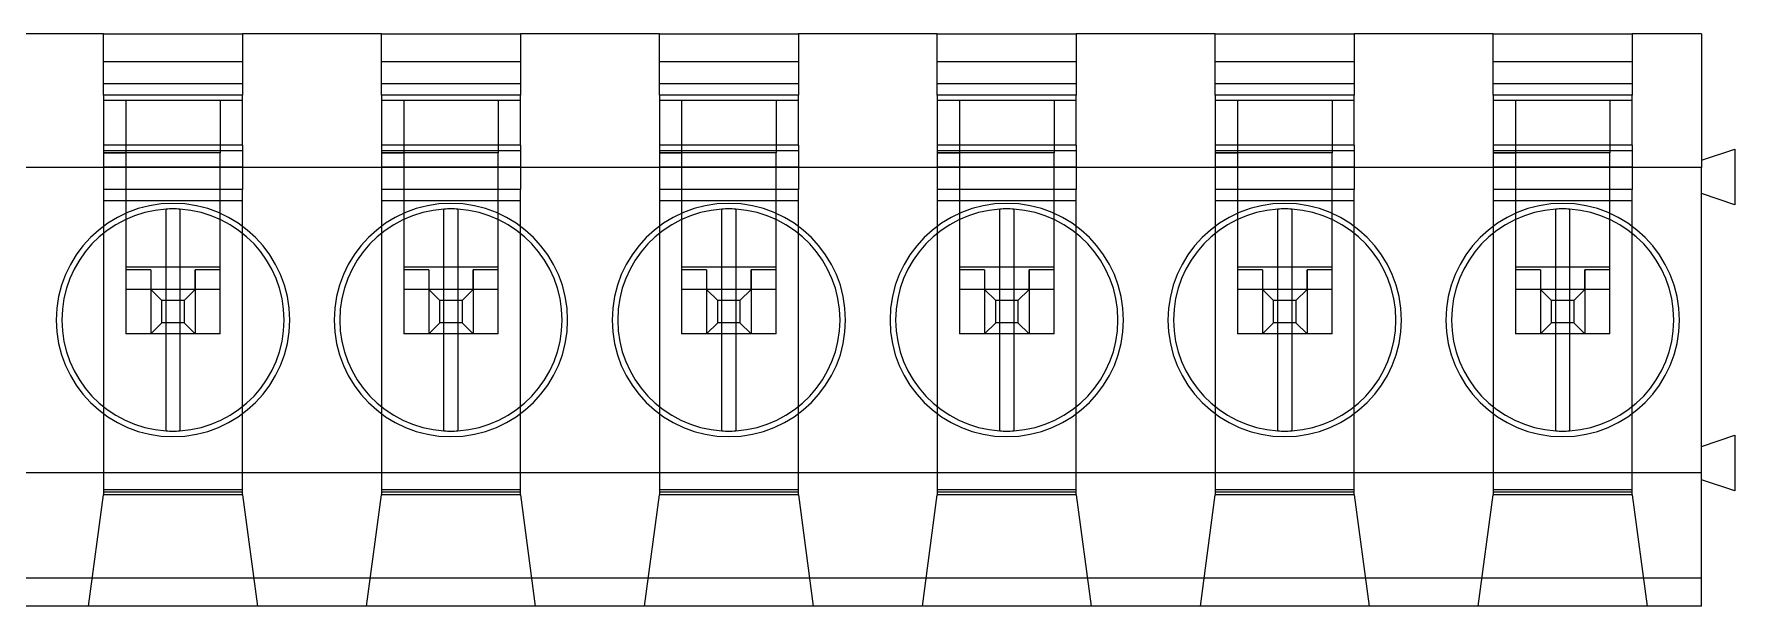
# Model space of a CAD drawing. Header units: millimetres. Extents: x 0 to 60.6, y -10.3 to 0.
# Drawn here: x 30 to 60.6, y -10.3 to 0 of the extents above; entities that cross this region are included whole.
import ezdxf

# ---------------------------------------------------------------- set-up
doc = ezdxf.new("R2010")
doc.units = ezdxf.units.MM
doc.layers.add('MAIN-1', color=7, linetype='Continuous')
doc.layers.add('MAIN-2', color=7, linetype='Continuous')

msp = doc.modelspace()

# ---------------------------------------------------------------- linework, layer by layer
at = {"layer": 'MAIN-1'}
for p, q in [((56.25, 0), (53.75, 0)), ((56.25, 0), (58.75, 0)), ((60, 0), (58.75, 0)), ((60, 0), (60, -2.404)), ((31.25, 0), (28.75, 0)), ((31.25, -1.1), (31.25, 0)), ((31.25, 0), (33.75, 0)), ((36.25, 0), (33.75, 0)), ((33.75, 0), (33.75, -1.1)), ((36.25, -1.1), (36.25, 0)), ((36.25, 0), (38.75, 0)), ((41.25, 0), (38.75, 0)), ((38.75, 0), (38.75, -1.1)), ((41.25, -1.1), (41.25, 0)), ((41.25, 0), (43.75, 0)), ((46.25, 0), (43.75, 0)), ((43.75, 0), (43.75, -1.1)), ((46.25, -1.1), (46.25, 0)), ((46.25, 0), (48.75, 0)), ((51.25, 0), (48.75, 0)), ((48.75, 0), (48.75, -1.1)), ((51.25, -1.1), (51.25, 0)), ((51.25, 0), (53.75, 0)), ((53.75, 0), (53.75, -1.1)), ((56.25, -1.1), (56.25, 0)), ((58.75, 0), (58.75, -1.1)), ((33.75, -0.5), (31.25, -0.5)), ((38.75, -0.5), (36.25, -0.5)), ((43.75, -0.5), (41.25, -0.5)), ((48.75, -0.5), (46.25, -0.5)), ((53.75, -0.5), (51.25, -0.5)), ((58.75, -0.5), (56.25, -0.5)), ((33.75, -0.9), (31.25, -0.9)), ((38.75, -0.9), (36.25, -0.9)), ((43.75, -0.9), (41.25, -0.9)), ((48.75, -0.9), (46.25, -0.9)), ((53.75, -0.9), (51.25, -0.9)), ((58.75, -0.9), (56.25, -0.9)), ((33.75, -1.1), (31.25, -1.1)), ((38.75, -1.1), (36.25, -1.1)), ((43.75, -1.1), (41.25, -1.1)), ((48.75, -1.1), (46.25, -1.1)), ((53.75, -1.1), (51.25, -1.1)), ((58.75, -1.1), (56.25, -1.1)), ((60, -2.275), (60.6, -2.075)), ((60.6, -2.075), (60.6, -3.075)), ((60, -2.404), (0, -2.404)), ((60, -7.904), (60, -2.404)), ((60.6, -3.075), (60, -2.875)), ((32.375, -7.146), (32.375, -3.154)), ((32.625, -3.154), (32.625, -7.146)), ((37.375, -7.146), (37.375, -3.154)), ((37.625, -3.154), (37.625, -7.146)), ((42.375, -7.146), (42.375, -3.154)), ((42.625, -3.154), (42.625, -7.146)), ((47.375, -7.146), (47.375, -3.154)), ((47.625, -3.154), (47.625, -7.146)), ((52.375, -7.146), (52.375, -3.154)), ((52.625, -3.154), (52.625, -7.146)), ((57.375, -7.146), (57.375, -3.154)), ((57.625, -3.154), (57.625, -7.146)), ((60, -7.425), (60.6, -7.225)), ((60.6, -7.225), (60.6, -8.225)), ((60, -7.904), (0, -7.904)), ((60, -9.8), (60, -7.904)), ((60.6, -8.225), (60, -8.025)), ((60, -9.8), (0, -9.8)), ((60, -10.3), (60, -9.8)), ((60, -10.3), (0, -10.3))]:
    msp.add_line(p, q, dxfattribs=at)
for centre, radius, start, end in [((32.5, -5.15), 2.1, 90, 270), ((32.5, -5.15), 2.1, 270, 90), ((37.5, -5.15), 2.1, 90, 270), ((37.5, -5.15), 2.1, 270, 90), ((42.5, -5.15), 2.1, 90, 270), ((42.5, -5.15), 2.1, 270, 90), ((47.5, -5.15), 2.1, 90, 270), ((47.5, -5.15), 2.1, 270, 90), ((52.5, -5.15), 2.1, 90, 270), ((52.5, -5.15), 2.1, 270, 90), ((57.5, -5.15), 2.1, 90, 270), ((57.5, -5.15), 2.1, 270, 90), ((32.5, -5.15), 2, 93.5833, 266.4167), ((32.5, -5.15), 2, 90, 93.5833), ((32.5, -5.15), 2, 86.4167, 90), ((32.5, -5.15), 2, 273.5833, 86.4167), ((37.5, -5.15), 2, 93.5833, 266.4167), ((37.5, -5.15), 2, 90, 93.5833), ((37.5, -5.15), 2, 86.4167, 90), ((37.5, -5.15), 2, 273.5833, 86.4167), ((42.5, -5.15), 2, 93.5833, 266.4167), ((42.5, -5.15), 2, 90, 93.5833), ((42.5, -5.15), 2, 86.4167, 90), ((42.5, -5.15), 2, 273.5833, 86.4167), ((47.5, -5.15), 2, 93.5833, 266.4167), ((47.5, -5.15), 2, 90, 93.5833), ((47.5, -5.15), 2, 86.4167, 90), ((47.5, -5.15), 2, 273.5833, 86.4167), ((52.5, -5.15), 2, 93.5833, 266.4167), ((52.5, -5.15), 2, 90, 93.5833), ((52.5, -5.15), 2, 86.4167, 90), ((52.5, -5.15), 2, 273.5833, 86.4167), ((57.5, -5.15), 2, 93.5833, 266.4167), ((57.5, -5.15), 2, 90, 93.5833), ((57.5, -5.15), 2, 86.4167, 90), ((57.5, -5.15), 2, 273.5833, 86.4167), ((32.5, -5.15), 2, 266.4167, 270), ((32.5, -5.15), 2, 270, 273.5833), ((37.5, -5.15), 2, 266.4167, 270), ((37.5, -5.15), 2, 270, 273.5833), ((42.5, -5.15), 2, 266.4167, 270), ((42.5, -5.15), 2, 270, 273.5833), ((47.5, -5.15), 2, 266.4167, 270), ((47.5, -5.15), 2, 270, 273.5833), ((52.5, -5.15), 2, 266.4167, 270), ((52.5, -5.15), 2, 270, 273.5833), ((57.5, -5.15), 2, 266.4167, 270), ((57.5, -5.15), 2, 270, 273.5833)]:
    msp.add_arc(centre, radius, start, end, dxfattribs=at)
at = {"layer": 'MAIN-2'}
for p, q in [((56.25, 0), (56.25, 0)), ((58.75, 0), (58.75, 0)), ((60, 0), (60, 0)), ((31.25, 0), (31.25, 0)), ((33.75, 0), (33.75, 0)), ((36.25, 0), (36.25, 0)), ((38.75, 0), (38.75, 0)), ((41.25, 0), (41.25, 0)), ((43.75, 0), (43.75, 0)), ((46.25, 0), (46.25, 0)), ((48.75, 0), (48.75, 0)), ((51.25, 0), (51.25, 0)), ((53.75, 0), (53.75, 0)), ((31.25, -0.5), (31.25, -0.5)), ((31.25, -0.5), (31.25, -0.5)), ((33.75, -0.5), (33.75, -0.5)), ((33.75, -0.5), (33.75, -0.5)), ((36.25, -0.5), (36.25, -0.5)), ((36.25, -0.5), (36.25, -0.5)), ((38.75, -0.5), (38.75, -0.5)), ((38.75, -0.5), (38.75, -0.5)), ((41.25, -0.5), (41.25, -0.5)), ((41.25, -0.5), (41.25, -0.5)), ((43.75, -0.5), (43.75, -0.5)), ((43.75, -0.5), (43.75, -0.5)), ((46.25, -0.5), (46.25, -0.5)), ((46.25, -0.5), (46.25, -0.5)), ((48.75, -0.5), (48.75, -0.5)), ((48.75, -0.5), (48.75, -0.5)), ((51.25, -0.5), (51.25, -0.5)), ((51.25, -0.5), (51.25, -0.5)), ((53.75, -0.5), (53.75, -0.5)), ((53.75, -0.5), (53.75, -0.5)), ((56.25, -0.5), (56.25, -0.5)), ((56.25, -0.5), (56.25, -0.5)), ((58.75, -0.5), (58.75, -0.5)), ((58.75, -0.5), (58.75, -0.5)), ((31.25, -0.9), (31.25, -0.9)), ((33.75, -0.9), (33.75, -0.9)), ((36.25, -0.9), (36.25, -0.9)), ((38.75, -0.9), (38.75, -0.9)), ((41.25, -0.9), (41.25, -0.9)), ((43.75, -0.9), (43.75, -0.9)), ((46.25, -0.9), (46.25, -0.9)), ((48.75, -0.9), (48.75, -0.9)), ((51.25, -0.9), (51.25, -0.9)), ((53.75, -0.9), (53.75, -0.9)), ((56.25, -0.9), (56.25, -0.9)), ((58.75, -0.9), (58.75, -0.9)), ((31.25, -1.1), (31.25, -1.1)), ((31.25, -1.1), (31.25, -1.1)), ((31.25, -1.1), (31.25, -2)), ((33.75, -1.2), (31.25, -1.2)), ((31.25, -1.2), (31.25, -1.2)), ((31.25, -1.2), (31.25, -1.2)), ((31.65, -1.2), (31.65, -2.138)), ((31.65, -1.2), (31.65, -1.2)), ((33.351, -1.2), (33.351, -2.138)), ((33.351, -1.2), (33.351, -1.2)), ((33.75, -1.1), (33.75, -1.1)), ((33.75, -1.1), (33.75, -1.1)), ((33.75, -2), (33.75, -1.1)), ((33.75, -1.2), (33.75, -1.2)), ((33.75, -1.2), (33.75, -1.2)), ((36.25, -1.1), (36.25, -1.1)), ((36.25, -1.1), (36.25, -1.1)), ((36.25, -1.1), (36.25, -2)), ((38.75, -1.2), (36.25, -1.2)), ((36.25, -1.2), (36.25, -1.2)), ((36.25, -1.2), (36.25, -1.2)), ((36.65, -1.2), (36.65, -2.138)), ((36.65, -1.2), (36.65, -1.2)), ((38.351, -1.2), (38.351, -2.138)), ((38.351, -1.2), (38.351, -1.2)), ((38.75, -1.1), (38.75, -1.1)), ((38.75, -1.1), (38.75, -1.1)), ((38.75, -2), (38.75, -1.1)), ((38.75, -1.2), (38.75, -1.2)), ((38.75, -1.2), (38.75, -1.2)), ((41.25, -1.1), (41.25, -1.1)), ((41.25, -1.1), (41.25, -1.1)), ((41.25, -1.1), (41.25, -2)), ((43.75, -1.2), (41.25, -1.2)), ((41.25, -1.2), (41.25, -1.2)), ((41.25, -1.2), (41.25, -1.2)), ((41.65, -1.2), (41.65, -2.138)), ((41.65, -1.2), (41.65, -1.2)), ((43.351, -1.2), (43.351, -2.138)), ((43.351, -1.2), (43.351, -1.2)), ((43.75, -1.1), (43.75, -1.1)), ((43.75, -1.1), (43.75, -1.1)), ((43.75, -2), (43.75, -1.1)), ((43.75, -1.2), (43.75, -1.2)), ((43.75, -1.2), (43.75, -1.2)), ((46.25, -1.1), (46.25, -1.1)), ((46.25, -1.1), (46.25, -1.1)), ((46.25, -1.1), (46.25, -2)), ((48.75, -1.2), (46.25, -1.2)), ((46.25, -1.2), (46.25, -1.2)), ((46.25, -1.2), (46.25, -1.2)), ((46.65, -1.2), (46.65, -2.138)), ((46.65, -1.2), (46.65, -1.2)), ((48.351, -1.2), (48.351, -2.138)), ((48.351, -1.2), (48.351, -1.2)), ((48.75, -1.1), (48.75, -1.1)), ((48.75, -1.1), (48.75, -1.1)), ((48.75, -2), (48.75, -1.1)), ((48.75, -1.2), (48.75, -1.2)), ((48.75, -1.2), (48.75, -1.2)), ((51.25, -1.1), (51.25, -1.1)), ((51.25, -1.1), (51.25, -1.1)), ((51.25, -1.1), (51.25, -2)), ((53.75, -1.2), (51.25, -1.2)), ((51.25, -1.2), (51.25, -1.2)), ((51.25, -1.2), (51.25, -1.2)), ((51.65, -1.2), (51.65, -2.138)), ((51.65, -1.2), (51.65, -1.2)), ((53.351, -1.2), (53.351, -2.138)), ((53.351, -1.2), (53.351, -1.2)), ((53.75, -1.1), (53.75, -1.1)), ((53.75, -1.1), (53.75, -1.1)), ((53.75, -2), (53.75, -1.1)), ((53.75, -1.2), (53.75, -1.2)), ((53.75, -1.2), (53.75, -1.2)), ((56.25, -1.1), (56.25, -1.1)), ((56.25, -1.1), (56.25, -1.1)), ((56.25, -1.1), (56.25, -2)), ((58.75, -1.2), (56.25, -1.2)), ((56.25, -1.2), (56.25, -1.2)), ((56.25, -1.2), (56.25, -1.2)), ((56.65, -1.2), (56.65, -2.138)), ((56.65, -1.2), (56.65, -1.2)), ((58.351, -1.2), (58.351, -2.138)), ((58.351, -1.2), (58.351, -1.2)), ((58.75, -1.1), (58.75, -1.1)), ((58.75, -1.1), (58.75, -1.1)), ((58.75, -2), (58.75, -1.1)), ((58.75, -1.2), (58.75, -1.2)), ((58.75, -1.2), (58.75, -1.2)), ((31.25, -2), (31.25, -2)), ((33.75, -2), (31.25, -2)), ((31.25, -2), (31.25, -2)), ((31.25, -2), (31.25, -2.8)), ((33.75, -2), (31.25, -2)), ((31.25, -2.1), (33.75, -2.1)), ((31.25, -2.1), (31.25, -2.1)), ((33.351, -2.138), (31.25, -2.138)), ((31.25, -2.138), (31.65, -2.138)), ((33.351, -2), (31.65, -2)), ((31.65, -2.138), (31.65, -2.4)), ((33.351, -2.4), (33.351, -2.138)), ((33.75, -2), (33.75, -2)), ((33.75, -2), (33.75, -2)), ((33.75, -2), (33.75, -2.8)), ((33.75, -2.1), (33.75, -2.1)), ((36.25, -2), (36.25, -2)), ((38.75, -2), (36.25, -2)), ((36.25, -2), (36.25, -2)), ((36.25, -2), (36.25, -2.8)), ((38.75, -2), (36.25, -2)), ((36.25, -2.1), (38.75, -2.1)), ((36.25, -2.1), (36.25, -2.1)), ((38.351, -2.138), (36.25, -2.138)), ((36.25, -2.138), (36.65, -2.138)), ((38.351, -2), (36.65, -2)), ((36.65, -2.138), (36.65, -2.4)), ((38.351, -2.4), (38.351, -2.138)), ((38.75, -2), (38.75, -2)), ((38.75, -2), (38.75, -2)), ((38.75, -2), (38.75, -2.8)), ((38.75, -2.1), (38.75, -2.1)), ((41.25, -2), (41.25, -2)), ((43.75, -2), (41.25, -2)), ((41.25, -2), (41.25, -2)), ((41.25, -2), (41.25, -2.8)), ((43.75, -2), (41.25, -2)), ((41.25, -2.1), (43.75, -2.1)), ((41.25, -2.1), (41.25, -2.1)), ((43.351, -2.138), (41.25, -2.138)), ((41.25, -2.138), (41.65, -2.138)), ((43.351, -2), (41.65, -2)), ((41.65, -2.138), (41.65, -2.4)), ((43.351, -2.4), (43.351, -2.138)), ((43.75, -2), (43.75, -2)), ((43.75, -2), (43.75, -2)), ((43.75, -2), (43.75, -2.8)), ((43.75, -2.1), (43.75, -2.1)), ((46.25, -2), (46.25, -2)), ((48.75, -2), (46.25, -2)), ((46.25, -2), (46.25, -2)), ((46.25, -2), (46.25, -2.8)), ((48.75, -2), (46.25, -2)), ((46.25, -2.1), (48.75, -2.1)), ((46.25, -2.1), (46.25, -2.1)), ((48.351, -2.138), (46.25, -2.138)), ((46.25, -2.138), (46.65, -2.138)), ((48.351, -2), (46.65, -2)), ((46.65, -2.138), (46.65, -2.4)), ((48.351, -2.4), (48.351, -2.138)), ((48.75, -2), (48.75, -2)), ((48.75, -2), (48.75, -2)), ((48.75, -2), (48.75, -2.8)), ((48.75, -2.1), (48.75, -2.1)), ((51.25, -2), (51.25, -2)), ((53.75, -2), (51.25, -2)), ((51.25, -2), (51.25, -2)), ((51.25, -2), (51.25, -2.8)), ((53.75, -2), (51.25, -2)), ((51.25, -2.1), (53.75, -2.1)), ((51.25, -2.1), (51.25, -2.1)), ((53.351, -2.138), (51.25, -2.138)), ((51.25, -2.138), (51.65, -2.138)), ((53.351, -2), (51.65, -2)), ((51.65, -2.138), (51.65, -2.4)), ((53.351, -2.4), (53.351, -2.138)), ((53.75, -2), (53.75, -2)), ((53.75, -2), (53.75, -2)), ((53.75, -2), (53.75, -2.8)), ((53.75, -2.1), (53.75, -2.1)), ((56.25, -2), (56.25, -2)), ((58.75, -2), (56.25, -2)), ((56.25, -2), (56.25, -2)), ((56.25, -2), (56.25, -2.8)), ((58.75, -2), (56.25, -2)), ((56.25, -2.1), (58.75, -2.1)), ((56.25, -2.1), (56.25, -2.1)), ((58.351, -2.138), (56.25, -2.138)), ((56.25, -2.138), (56.65, -2.138)), ((58.351, -2), (56.65, -2)), ((56.65, -2.138), (56.65, -2.4)), ((58.351, -2.4), (58.351, -2.138)), ((58.75, -2), (58.75, -2)), ((58.75, -2), (58.75, -2)), ((58.75, -2), (58.75, -2.8)), ((58.75, -2.1), (58.75, -2.1)), ((60.6, -2.075), (60.6, -2.075)), ((33.75, -2.4), (31.25, -2.4)), ((33.351, -2.4), (31.65, -2.4)), ((31.65, -2.4), (31.65, -4.6)), ((33.351, -4.6), (33.351, -2.4)), ((38.75, -2.4), (36.25, -2.4)), ((38.351, -2.4), (36.65, -2.4)), ((36.65, -2.4), (36.65, -4.6)), ((38.351, -4.6), (38.351, -2.4)), ((43.75, -2.4), (41.25, -2.4)), ((43.351, -2.4), (41.65, -2.4)), ((41.65, -2.4), (41.65, -4.6)), ((43.351, -4.6), (43.351, -2.4)), ((48.75, -2.4), (46.25, -2.4)), ((48.351, -2.4), (46.65, -2.4)), ((46.65, -2.4), (46.65, -4.6)), ((48.351, -4.6), (48.351, -2.4)), ((53.75, -2.4), (51.25, -2.4)), ((53.351, -2.4), (51.65, -2.4)), ((51.65, -2.4), (51.65, -4.6)), ((53.351, -4.6), (53.351, -2.4)), ((58.75, -2.4), (56.25, -2.4)), ((58.351, -2.4), (56.65, -2.4)), ((56.65, -2.4), (56.65, -4.6)), ((58.351, -4.6), (58.351, -2.4)), ((60, -2.275), (60, -2.275)), ((31.25, -2.8), (31.25, -2.8)), ((31.25, -2.8), (31.25, -8.3)), ((33.75, -2.8), (31.25, -2.8)), ((31.25, -3), (33.75, -3)), ((31.25, -3), (31.25, -3)), ((32.5, -3.05), (32.5, -3.05)), ((33.75, -2.8), (33.75, -2.8)), ((33.75, -8.3), (33.75, -2.8)), ((33.75, -3), (33.75, -3)), ((36.25, -2.8), (36.25, -2.8)), ((36.25, -2.8), (36.25, -8.3)), ((38.75, -2.8), (36.25, -2.8)), ((36.25, -3), (38.75, -3)), ((36.25, -3), (36.25, -3)), ((37.5, -3.05), (37.5, -3.05)), ((38.75, -2.8), (38.75, -2.8)), ((38.75, -8.3), (38.75, -2.8)), ((38.75, -3), (38.75, -3)), ((41.25, -2.8), (41.25, -2.8)), ((41.25, -2.8), (41.25, -8.3)), ((43.75, -2.8), (41.25, -2.8)), ((41.25, -3), (43.75, -3)), ((41.25, -3), (41.25, -3)), ((42.5, -3.05), (42.5, -3.05)), ((43.75, -2.8), (43.75, -2.8)), ((43.75, -8.3), (43.75, -2.8)), ((43.75, -3), (43.75, -3)), ((46.25, -2.8), (46.25, -2.8)), ((46.25, -2.8), (46.25, -8.3)), ((48.75, -2.8), (46.25, -2.8)), ((46.25, -3), (48.75, -3)), ((46.25, -3), (46.25, -3)), ((47.5, -3.05), (47.5, -3.05)), ((48.75, -2.8), (48.75, -2.8)), ((48.75, -8.3), (48.75, -2.8)), ((48.75, -3), (48.75, -3)), ((51.25, -2.8), (51.25, -2.8)), ((51.25, -2.8), (51.25, -8.3)), ((53.75, -2.8), (51.25, -2.8)), ((51.25, -3), (53.75, -3)), ((51.25, -3), (51.25, -3)), ((52.5, -3.05), (52.5, -3.05)), ((53.75, -2.8), (53.75, -2.8)), ((53.75, -8.3), (53.75, -2.8)), ((53.75, -3), (53.75, -3)), ((56.25, -2.8), (56.25, -2.8)), ((56.25, -2.8), (56.25, -8.3)), ((58.75, -2.8), (56.25, -2.8)), ((56.25, -3), (58.75, -3)), ((56.25, -3), (56.25, -3)), ((57.5, -3.05), (57.5, -3.05)), ((58.75, -2.8), (58.75, -2.8)), ((58.75, -8.3), (58.75, -2.8)), ((58.75, -3), (58.75, -3)), ((60, -2.875), (60, -2.875)), ((32.375, -3.154), (32.375, -3.154)), ((32.5, -3.15), (32.5, -3.15)), ((32.625, -3.154), (32.625, -3.154)), ((37.375, -3.154), (37.375, -3.154)), ((37.5, -3.15), (37.5, -3.15)), ((37.625, -3.154), (37.625, -3.154)), ((42.375, -3.154), (42.375, -3.154)), ((42.5, -3.15), (42.5, -3.15)), ((42.625, -3.154), (42.625, -3.154)), ((47.375, -3.154), (47.375, -3.154)), ((47.5, -3.15), (47.5, -3.15)), ((47.625, -3.154), (47.625, -3.154)), ((52.375, -3.154), (52.375, -3.154)), ((52.5, -3.15), (52.5, -3.15)), ((52.625, -3.154), (52.625, -3.154)), ((57.375, -3.154), (57.375, -3.154)), ((57.5, -3.15), (57.5, -3.15)), ((57.625, -3.154), (57.625, -3.154)), ((60.6, -3.075), (60.6, -3.075)), ((33.351, -4.2), (31.65, -4.2)), ((32.1, -4.245), (31.65, -4.246)), ((32.1, -4.245), (32.1, -5.4)), ((32.901, -4.245), (32.901, -5.4)), ((33.351, -4.246), (32.901, -4.245)), ((38.351, -4.2), (36.65, -4.2)), ((37.1, -4.245), (36.65, -4.246)), ((37.1, -4.245), (37.1, -5.4)), ((37.901, -4.245), (37.901, -5.4)), ((38.351, -4.246), (37.901, -4.245)), ((43.351, -4.2), (41.65, -4.2)), ((42.1, -4.245), (41.65, -4.246)), ((42.1, -4.245), (42.1, -5.4)), ((42.901, -4.245), (42.901, -5.4)), ((43.351, -4.246), (42.901, -4.245)), ((48.351, -4.2), (46.65, -4.2)), ((47.1, -4.245), (46.65, -4.246)), ((47.1, -4.245), (47.1, -5.4)), ((47.901, -4.245), (47.901, -5.4)), ((48.351, -4.246), (47.901, -4.245)), ((53.351, -4.2), (51.65, -4.2)), ((52.1, -4.245), (51.65, -4.246)), ((52.1, -4.245), (52.1, -5.4)), ((52.901, -4.245), (52.901, -5.4)), ((53.351, -4.246), (52.901, -4.245)), ((58.351, -4.2), (56.65, -4.2)), ((57.1, -4.245), (56.65, -4.246)), ((57.1, -4.245), (57.1, -5.4)), ((57.901, -4.245), (57.901, -5.4)), ((58.351, -4.246), (57.901, -4.245)), ((31.65, -4.6), (31.65, -5.4)), ((33.351, -4.6), (31.65, -4.6)), ((32.1, -4.601), (32.1, -4.6)), ((32.901, -4.6), (32.1, -4.6)), ((32.1, -4.601), (32.1, -5.399)), ((32.301, -4.8), (32.1, -4.601)), ((32.301, -5.2), (32.301, -4.8)), ((32.7, -4.8), (32.301, -4.8)), ((32.901, -4.6), (32.7, -4.8)), ((32.7, -4.8), (32.7, -5.2)), ((32.901, -4.6), (32.901, -5.4)), ((32.901, -4.6), (32.901, -4.6)), ((33.351, -5.4), (33.351, -4.6)), ((36.65, -4.6), (36.65, -5.4)), ((38.351, -4.6), (36.65, -4.6)), ((37.1, -4.601), (37.1, -4.6)), ((37.901, -4.6), (37.1, -4.6)), ((37.1, -4.601), (37.1, -5.399)), ((37.301, -4.8), (37.1, -4.601)), ((37.301, -5.2), (37.301, -4.8)), ((37.7, -4.8), (37.301, -4.8)), ((37.901, -4.6), (37.7, -4.8)), ((37.7, -4.8), (37.7, -5.2)), ((37.901, -4.6), (37.901, -5.4)), ((37.901, -4.6), (37.901, -4.6)), ((38.351, -5.4), (38.351, -4.6)), ((41.65, -4.6), (41.65, -5.4)), ((43.351, -4.6), (41.65, -4.6)), ((42.1, -4.601), (42.1, -4.6)), ((42.901, -4.6), (42.1, -4.6)), ((42.1, -4.601), (42.1, -5.399)), ((42.301, -4.8), (42.1, -4.601)), ((42.301, -5.2), (42.301, -4.8)), ((42.7, -4.8), (42.301, -4.8)), ((42.901, -4.6), (42.7, -4.8)), ((42.7, -4.8), (42.7, -5.2)), ((42.901, -4.6), (42.901, -5.4)), ((42.901, -4.6), (42.901, -4.6)), ((43.351, -5.4), (43.351, -4.6)), ((46.65, -4.6), (46.65, -5.4)), ((48.351, -4.6), (46.65, -4.6)), ((47.1, -4.601), (47.1, -4.6)), ((47.901, -4.6), (47.1, -4.6)), ((47.1, -4.601), (47.1, -5.399)), ((47.301, -4.8), (47.1, -4.601)), ((47.301, -5.2), (47.301, -4.8)), ((47.7, -4.8), (47.301, -4.8)), ((47.901, -4.6), (47.7, -4.8)), ((47.7, -4.8), (47.7, -5.2)), ((47.901, -4.6), (47.901, -5.4)), ((47.901, -4.6), (47.901, -4.6)), ((48.351, -5.4), (48.351, -4.6)), ((51.65, -4.6), (51.65, -5.4)), ((53.351, -4.6), (51.65, -4.6)), ((52.1, -4.601), (52.1, -4.6)), ((52.901, -4.6), (52.1, -4.6)), ((52.1, -4.601), (52.1, -5.399)), ((52.301, -4.8), (52.1, -4.601)), ((52.301, -5.2), (52.301, -4.8)), ((52.7, -4.8), (52.301, -4.8)), ((52.901, -4.6), (52.7, -4.8)), ((52.7, -4.8), (52.7, -5.2)), ((52.901, -4.6), (52.901, -5.4)), ((52.901, -4.6), (52.901, -4.6)), ((53.351, -5.4), (53.351, -4.6)), ((56.65, -4.6), (56.65, -5.4)), ((58.351, -4.6), (56.65, -4.6)), ((57.1, -4.601), (57.1, -4.6)), ((57.901, -4.6), (57.1, -4.6)), ((57.1, -4.601), (57.1, -5.399)), ((57.301, -4.8), (57.1, -4.601)), ((57.301, -5.2), (57.301, -4.8)), ((57.7, -4.8), (57.301, -4.8)), ((57.901, -4.6), (57.7, -4.8)), ((57.7, -4.8), (57.7, -5.2)), ((57.901, -4.6), (57.901, -5.4)), ((57.901, -4.6), (57.901, -4.6)), ((58.351, -5.4), (58.351, -4.6)), ((32.1, -5.399), (32.301, -5.2)), ((32.7, -5.2), (32.301, -5.2)), ((32.7, -5.2), (32.901, -5.4)), ((37.1, -5.399), (37.301, -5.2)), ((37.7, -5.2), (37.301, -5.2)), ((37.7, -5.2), (37.901, -5.4)), ((42.1, -5.399), (42.301, -5.2)), ((42.7, -5.2), (42.301, -5.2)), ((42.7, -5.2), (42.901, -5.4)), ((47.1, -5.399), (47.301, -5.2)), ((47.7, -5.2), (47.301, -5.2)), ((47.7, -5.2), (47.901, -5.4)), ((52.1, -5.399), (52.301, -5.2)), ((52.7, -5.2), (52.301, -5.2)), ((52.7, -5.2), (52.901, -5.4)), ((57.1, -5.399), (57.301, -5.2)), ((57.7, -5.2), (57.301, -5.2)), ((57.7, -5.2), (57.901, -5.4)), ((31.65, -5.4), (31.65, -5.4)), ((33.351, -5.4), (31.65, -5.4)), ((32.1, -5.4), (32.1, -5.399)), ((32.901, -5.4), (32.901, -5.4)), ((33.351, -5.4), (33.351, -5.4)), ((36.65, -5.4), (36.65, -5.4)), ((38.351, -5.4), (36.65, -5.4)), ((37.1, -5.4), (37.1, -5.399)), ((37.901, -5.4), (37.901, -5.4)), ((38.351, -5.4), (38.351, -5.4)), ((41.65, -5.4), (41.65, -5.4)), ((43.351, -5.4), (41.65, -5.4)), ((42.1, -5.4), (42.1, -5.399)), ((42.901, -5.4), (42.901, -5.4)), ((43.351, -5.4), (43.351, -5.4)), ((46.65, -5.4), (46.65, -5.4)), ((48.351, -5.4), (46.65, -5.4)), ((47.1, -5.4), (47.1, -5.399)), ((47.901, -5.4), (47.901, -5.4)), ((48.351, -5.4), (48.351, -5.4)), ((51.65, -5.4), (51.65, -5.4)), ((53.351, -5.4), (51.65, -5.4)), ((52.1, -5.4), (52.1, -5.399)), ((52.901, -5.4), (52.901, -5.4)), ((53.351, -5.4), (53.351, -5.4)), ((56.65, -5.4), (56.65, -5.4)), ((58.351, -5.4), (56.65, -5.4)), ((57.1, -5.4), (57.1, -5.399)), ((57.901, -5.4), (57.901, -5.4)), ((58.351, -5.4), (58.351, -5.4)), ((32.375, -7.146), (32.375, -7.146)), ((32.5, -7.15), (32.5, -7.15)), ((32.5, -7.25), (32.5, -7.25)), ((32.625, -7.146), (32.625, -7.146)), ((37.375, -7.146), (37.375, -7.146)), ((37.5, -7.15), (37.5, -7.15)), ((37.5, -7.25), (37.5, -7.25)), ((37.625, -7.146), (37.625, -7.146)), ((42.375, -7.146), (42.375, -7.146)), ((42.5, -7.15), (42.5, -7.15)), ((42.5, -7.25), (42.5, -7.25)), ((42.625, -7.146), (42.625, -7.146)), ((47.375, -7.146), (47.375, -7.146)), ((47.5, -7.15), (47.5, -7.15)), ((47.5, -7.25), (47.5, -7.25)), ((47.625, -7.146), (47.625, -7.146)), ((52.375, -7.146), (52.375, -7.146)), ((52.5, -7.15), (52.5, -7.15)), ((52.5, -7.25), (52.5, -7.25)), ((52.625, -7.146), (52.625, -7.146)), ((57.375, -7.146), (57.375, -7.146)), ((57.5, -7.15), (57.5, -7.15)), ((57.5, -7.25), (57.5, -7.25)), ((57.625, -7.146), (57.625, -7.146)), ((60.6, -7.225), (60.6, -7.225)), ((60, -7.425), (60, -7.425)), ((31.25, -8.2), (31.25, -8.2)), ((31.25, -8.2), (33.75, -8.2)), ((31.25, -8.2), (31.25, -8.2)), ((33.75, -8.25), (31.25, -8.25)), ((31.25, -8.25), (31.25, -8.25)), ((33.75, -8.2), (33.75, -8.2)), ((33.75, -8.2), (33.75, -8.2)), ((33.75, -8.25), (33.75, -8.25)), ((36.25, -8.2), (36.25, -8.2)), ((36.25, -8.2), (38.75, -8.2)), ((36.25, -8.2), (36.25, -8.2)), ((38.75, -8.25), (36.25, -8.25)), ((36.25, -8.25), (36.25, -8.25)), ((38.75, -8.2), (38.75, -8.2)), ((38.75, -8.2), (38.75, -8.2)), ((38.75, -8.25), (38.75, -8.25)), ((41.25, -8.2), (41.25, -8.2)), ((41.25, -8.2), (43.75, -8.2)), ((41.25, -8.2), (41.25, -8.2)), ((43.75, -8.25), (41.25, -8.25)), ((41.25, -8.25), (41.25, -8.25)), ((43.75, -8.2), (43.75, -8.2)), ((43.75, -8.2), (43.75, -8.2)), ((43.75, -8.25), (43.75, -8.25)), ((46.25, -8.2), (46.25, -8.2)), ((46.25, -8.2), (48.75, -8.2)), ((46.25, -8.2), (46.25, -8.2)), ((48.75, -8.25), (46.25, -8.25)), ((46.25, -8.25), (46.25, -8.25)), ((48.75, -8.2), (48.75, -8.2)), ((48.75, -8.2), (48.75, -8.2)), ((48.75, -8.25), (48.75, -8.25)), ((51.25, -8.2), (51.25, -8.2)), ((51.25, -8.2), (53.75, -8.2)), ((51.25, -8.2), (51.25, -8.2)), ((53.75, -8.25), (51.25, -8.25)), ((51.25, -8.25), (51.25, -8.25)), ((53.75, -8.2), (53.75, -8.2)), ((53.75, -8.2), (53.75, -8.2)), ((53.75, -8.25), (53.75, -8.25)), ((56.25, -8.2), (56.25, -8.2)), ((56.25, -8.2), (58.75, -8.2)), ((56.25, -8.2), (56.25, -8.2)), ((58.75, -8.25), (56.25, -8.25)), ((56.25, -8.25), (56.25, -8.25)), ((58.75, -8.2), (58.75, -8.2)), ((58.75, -8.2), (58.75, -8.2)), ((58.75, -8.25), (58.75, -8.25)), ((60, -8.025), (60, -8.025)), ((60.6, -8.225), (60.6, -8.225)), ((30.982, -10.3), (31.25, -8.3)), ((31.25, -8.3), (31.25, -8.3)), ((31.25, -8.3), (31.25, -8.3)), ((31.25, -8.3), (31.25, -8.3)), ((33.75, -8.3), (31.25, -8.3)), ((33.75, -8.3), (33.75, -8.3)), ((33.75, -8.3), (33.75, -8.3)), ((33.75, -8.3), (33.75, -8.3)), ((33.75, -8.3), (34.018, -10.3)), ((35.982, -10.3), (36.25, -8.3)), ((36.25, -8.3), (36.25, -8.3)), ((36.25, -8.3), (36.25, -8.3)), ((36.25, -8.3), (36.25, -8.3)), ((38.75, -8.3), (36.25, -8.3)), ((38.75, -8.3), (38.75, -8.3)), ((38.75, -8.3), (38.75, -8.3)), ((38.75, -8.3), (38.75, -8.3)), ((38.75, -8.3), (39.018, -10.3)), ((40.982, -10.3), (41.25, -8.3)), ((41.25, -8.3), (41.25, -8.3)), ((41.25, -8.3), (41.25, -8.3)), ((41.25, -8.3), (41.25, -8.3)), ((43.75, -8.3), (41.25, -8.3)), ((43.75, -8.3), (43.75, -8.3)), ((43.75, -8.3), (43.75, -8.3)), ((43.75, -8.3), (43.75, -8.3)), ((43.75, -8.3), (44.018, -10.3)), ((45.982, -10.3), (46.25, -8.3)), ((46.25, -8.3), (46.25, -8.3)), ((46.25, -8.3), (46.25, -8.3)), ((46.25, -8.3), (46.25, -8.3)), ((48.75, -8.3), (46.25, -8.3)), ((48.75, -8.3), (48.75, -8.3)), ((48.75, -8.3), (48.75, -8.3)), ((48.75, -8.3), (48.75, -8.3)), ((48.75, -8.3), (49.018, -10.3)), ((50.982, -10.3), (51.25, -8.3)), ((51.25, -8.3), (51.25, -8.3)), ((51.25, -8.3), (51.25, -8.3)), ((51.25, -8.3), (51.25, -8.3)), ((53.75, -8.3), (51.25, -8.3)), ((53.75, -8.3), (53.75, -8.3)), ((53.75, -8.3), (53.75, -8.3)), ((53.75, -8.3), (53.75, -8.3)), ((53.75, -8.3), (54.018, -10.3)), ((55.982, -10.3), (56.25, -8.3)), ((56.25, -8.3), (56.25, -8.3)), ((56.25, -8.3), (56.25, -8.3)), ((56.25, -8.3), (56.25, -8.3)), ((58.75, -8.3), (56.25, -8.3)), ((58.75, -8.3), (58.75, -8.3)), ((58.75, -8.3), (58.75, -8.3)), ((58.75, -8.3), (58.75, -8.3)), ((58.75, -8.3), (59.018, -10.3)), ((30.982, -10.3), (30.982, -10.3)), ((34.018, -10.3), (34.018, -10.3)), ((35.982, -10.3), (35.982, -10.3)), ((39.018, -10.3), (39.018, -10.3)), ((40.982, -10.3), (40.982, -10.3)), ((44.018, -10.3), (44.018, -10.3)), ((45.982, -10.3), (45.982, -10.3)), ((49.018, -10.3), (49.018, -10.3)), ((50.982, -10.3), (50.982, -10.3)), ((54.018, -10.3), (54.018, -10.3)), ((55.982, -10.3), (55.982, -10.3)), ((59.018, -10.3), (59.018, -10.3)), ((60, -10.3), (60, -10.3))]:
    msp.add_line(p, q, dxfattribs=at)
for centre, major_axis, start_param, end_param in [((32.1, -4.2), (0, 0.4), 1.684705, 3.141593), ((32.901, -4.2), (0, -0.4), 0, 1.456887), ((37.1, -4.2), (0, 0.4), 1.684705, 3.141593), ((37.901, -4.2), (0, -0.4), 0, 1.456887), ((42.1, -4.2), (0, 0.4), 1.684705, 3.141593), ((42.901, -4.2), (0, -0.4), 0, 1.456887), ((47.1, -4.2), (0, 0.4), 1.684705, 3.141593), ((47.901, -4.2), (0, -0.4), 0, 1.456887), ((52.1, -4.2), (0, 0.4), 1.684705, 3.141593), ((52.901, -4.2), (0, -0.4), 0, 1.456887), ((57.1, -4.2), (0, 0.4), 1.684705, 3.141593), ((57.901, -4.2), (0, -0.4), 0, 1.456887)]:
    msp.add_ellipse(centre, major_axis=major_axis, ratio=0.000016, start_param=start_param, end_param=end_param, dxfattribs=at)

doc.saveas('drawing.dxf')
